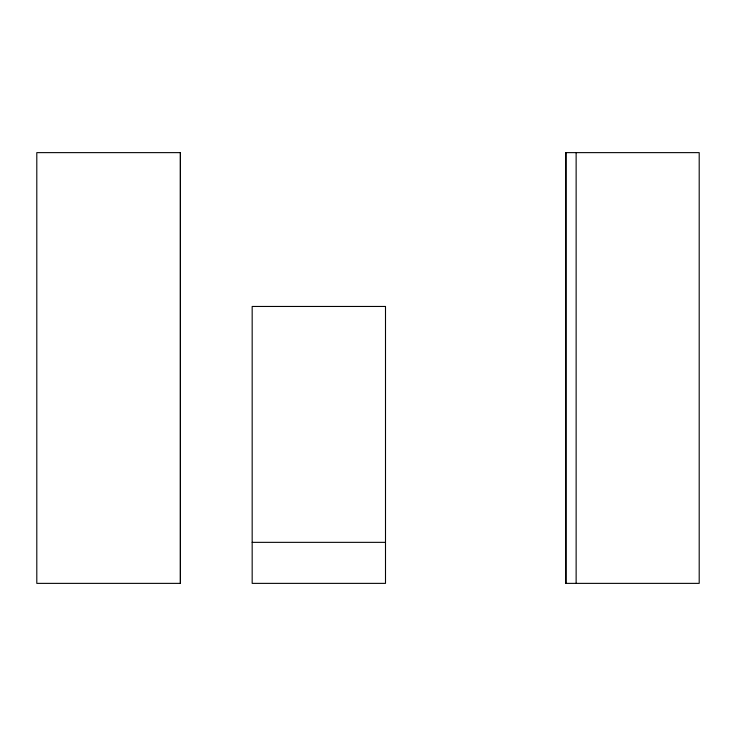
<?xml version="1.0" encoding="UTF-8"?>
<svg xmlns="http://www.w3.org/2000/svg" width="736" height="736" viewBox="0 0 736 736"><rect width="100%" height="100%" fill="white"/><g stroke="black" fill="none" stroke-linecap="round" stroke-linejoin="round"><path stroke-width="1.1" d="M565.874 583.372L565.874 152.628L699.2 152.628L699.2 583.372L565.874 583.372L565.874 152.628M576.132 583.372L576.132 152.628M180.384 152.628L180.384 583.372L36.8 583.372L36.8 152.628L180.384 152.628L180.384 583.372M252.172 542.349L385.498 542.349M385.498 306.461L252.172 306.461L252.172 583.372L385.498 583.372L385.498 306.461"/></g></svg>
